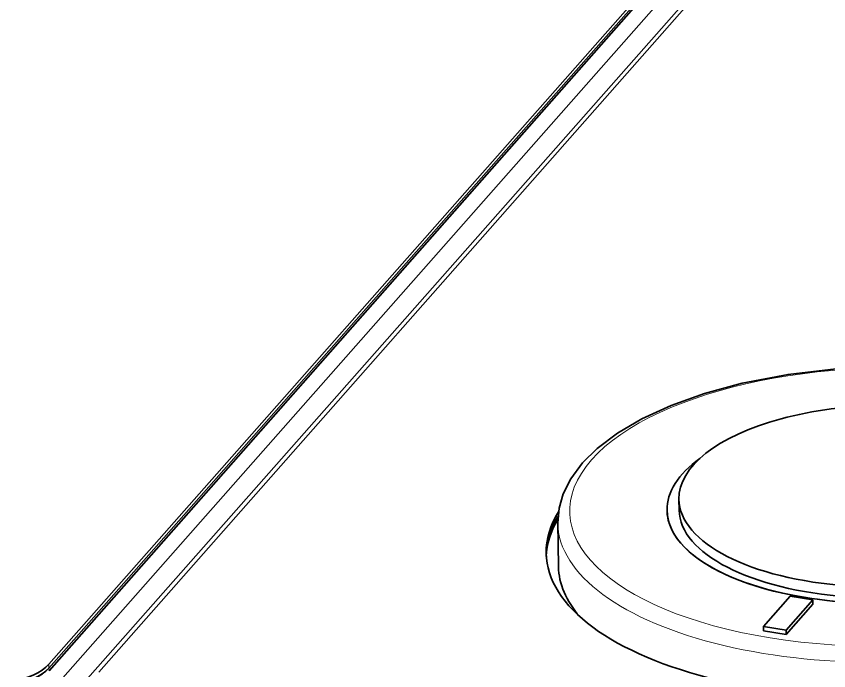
# Model space of a CAD drawing. Extents: x -1051 to 2563, y -231 to 775.
# Drawn here: x -227.97 to -194.55, y 516.71 to 543.62 of the extents above; entities that cross this region are included whole.
import ezdxf

# ---------------------------------------------------------------- set-up
doc = ezdxf.new("R2010")
doc.units = 0

msp = doc.modelspace()

# ---------------------------------------------------------------- linework, layer by layer
at = {"color": 7, "lineweight": 35}
for p, q in [((-165.732, 586.001), (-226.622, 516.975)), ((-165.729, 585.844), (-226.62, 516.818)), ((-226.62, 516.818), (-165.729, 585.844)), ((-226.618, 516.706), (-165.728, 585.732)), ((-224.575, 516.647), (-163.684, 585.673)), ((-165.157, 585.443), (-226.047, 516.417)), ((-225.135, 516.271), (-164.245, 585.297))]:
    msp.add_line(p, q, dxfattribs=at)
at = {"color": 7, "lineweight": 35, "ltscale": 0.011224}
msp.add_line((-200.701, 523.311), (-200.708, 523.759), dxfattribs=at)
at = {"color": 7, "lineweight": 35, "ltscale": 0.044897}
msp.add_line((-205.666, 520.987), (-205.694, 522.783), dxfattribs=at)
at = {"color": 7, "lineweight": 35, "ltscale": 0.041437}
for p, q in [((-197.233, 518.526), (-196.137, 519.769)), ((-195.206, 519.62), (-196.302, 518.377)), ((-195.203, 519.44), (-196.3, 518.197))]:
    msp.add_line(p, q, dxfattribs=at)
at = {"color": 7, "lineweight": 35, "ltscale": 0.023565}
for p, q in [((-196.137, 519.769), (-195.206, 519.62)), ((-196.3, 518.197), (-197.23, 518.346))]:
    msp.add_line(p, q, dxfattribs=at)
at = {"color": 7, "lineweight": 35, "ltscale": 0.00449}
for p, q in [((-195.203, 519.44), (-195.206, 519.62)), ((-197.23, 518.346), (-197.233, 518.526)), ((-196.3, 518.197), (-196.302, 518.377))]:
    msp.add_line(p, q, dxfattribs=at)
at = {"color": 7, "lineweight": 35, "ltscale": 0.023564}
msp.add_line((-196.302, 518.377), (-197.233, 518.526), dxfattribs=at)
at = {"color": 7, "lineweight": 13, "ltscale": 0.00393}
msp.add_line((-226.62, 516.818), (-226.622, 516.975), dxfattribs=at)
at = {"color": 7, "lineweight": 13, "ltscale": 0.002805}
msp.add_line((-226.62, 516.818), (-226.618, 516.706), dxfattribs=at)
at = {"color": 7, "lineweight": 35}
msp.add_lwpolyline([(-205.694, 522.783), (-205.642, 523.392), (-205.475, 523.977), (-205.162, 524.603), (-204.678, 525.255), (-204.072, 525.852), (-203.242, 526.479), (-202.235, 527.069), (-201.036, 527.619), (-199.663, 528.109), (-198.107, 528.529), (-196.221, 528.89), (-194.244, 529.121), (-192.221, 529.216), (-190.197, 529.175), (-188.218, 528.997), (-187.365, 528.875)], dxfattribs=at)
at = {"color": 7, "lineweight": 13}
for centre, major_axis, start_param, end_param in [((-192.202, 523.444), (12.998, 0.204), 4.331287, 10.614472), ((-192.195, 522.995), (13.498, 0.212), 3.141629, 6.283222)]:
    msp.add_ellipse(centre, major_axis=major_axis, ratio=0.440114, start_param=start_param, end_param=end_param, dxfattribs=at)
at = {"color": 7, "lineweight": 35}
for centre, major_axis, start_param, end_param in [((-192.21, 523.893), (8.499, 0.133), 6.283123, 9.424716), ((-192.202, 523.444), (8.999, 0.141), 2.579242, 3.141531), ((-192.202, 523.444), (8.999, 0.141), 2.579262, 3.141531), ((-192.21, 523.893), (8.499, 0.133), 3.141531, 5.902083), ((-192.202, 523.444), (8.999, 0.141), 3.141531, 6.283123), ((-192.202, 523.444), (8.999, 0.141), 3.141531, 5.902083), ((-192.202, 523.444), (8.499, 0.133), 3.141531, 5.902083), ((-192.176, 521.765), (13.998, 0.22), 2.864369, 3.141629), ((-192.174, 521.608), (13.998, 0.22), 2.870454, 3.12883), ((-192.174, 521.608), (-13.998, -0.22), 6.012047, 6.270423), ((-192.172, 521.495), (-13.998, -0.22), 6.014278, 6.261319), ((-192.176, 521.765), (13.998, 0.22), 3.141629, 6.283222), ((-192.167, 521.199), (13.498, 0.212), 3.141629, 3.497619), ((-229.415, 517.422), (3, 0.047), 4.331287, 5.902083), ((-229.412, 517.265), (3, 0.047), 4.331287, 5.902083), ((-229.412, 517.265), (-3, -0.047), 1.189694, 2.760491)]:
    msp.add_ellipse(centre, major_axis=major_axis, ratio=0.440114, start_param=start_param, end_param=end_param, dxfattribs=at)

doc.saveas('drawing.dxf')
